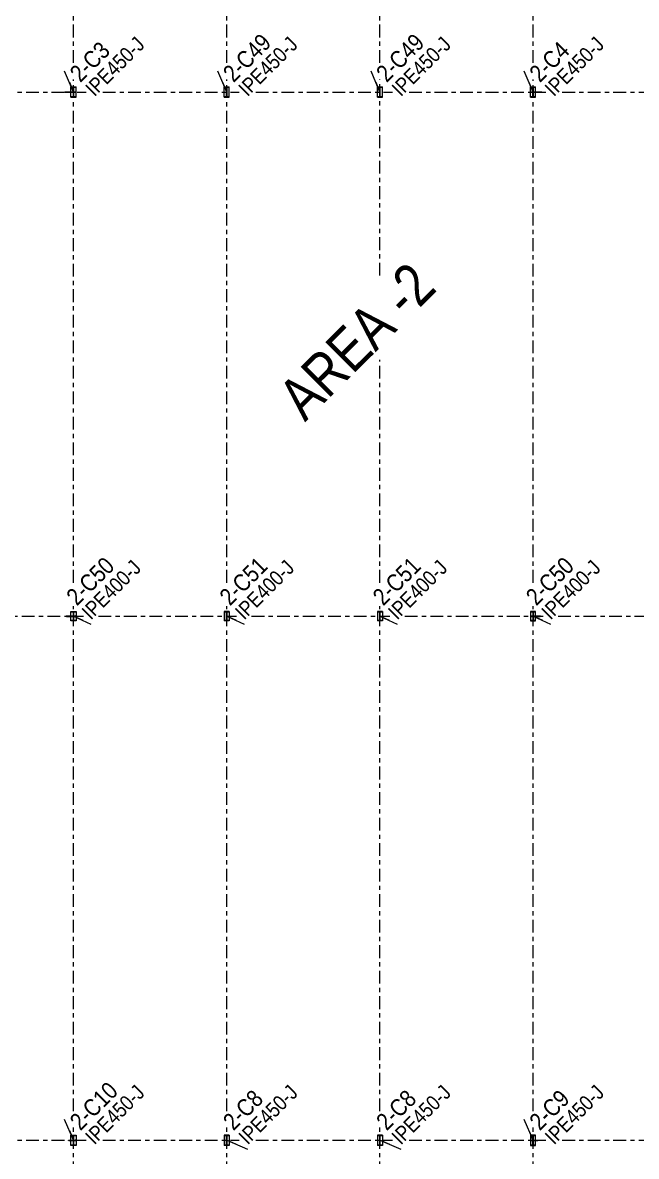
# Model space of a CAD drawing. Header units: millimetres. Extents: x -399 to 773, y -269 to 551.
# Drawn here: x 214.4 to 358.6, y 6.2 to 272.8 of the extents above; entities that cross this region are included whole.
import ezdxf

# ---------------------------------------------------------------- set-up
doc = ezdxf.new("R2010")
doc.units = ezdxf.units.MM
doc.linetypes.add('XKITLINE00', pattern=[0])
doc.linetypes.add('XKITLINE03', pattern=[6, 3, -1, 1, -1])
for name, color, linetype, lineweight in [('Part', 2, 'Continuous', 0), ('PartMark', 7, 'Continuous', 0), ('S-grid', 1, 'Continuous', 0), ('Text', 3, 'Continuous', 0)]:
    doc.layers.add(name, color=color, linetype=linetype, lineweight=lineweight)
doc.styles.add('ARIAL', font='ARIAL.TTF')
doc.styles.add('COMIC_SANS_MS', font='COMIC.TTF')

# ---------------------------------------------------------------- blocks, each defined once
blk = doc.blocks.new('*A1')
at = {"layer": 'Part'}
blk.add_hatch(color=3, dxfattribs=at).paths.add_polyline_path([(333.875, 257.555), (333.875, 257.625), (334.875, 257.625), (334.875, 257.555), (334.3975, 257.555), (334.3975, 255.445), (334.875, 255.445), (334.875, 255.375), (333.875, 255.375), (333.875, 255.445), (334.3525, 255.445), (334.3525, 257.555)], flags=17)
blk = doc.blocks.new('*A6')
at = {"layer": 'Part'}
blk.add_hatch(color=3, dxfattribs=at).paths.add_polyline_path([(336.34, 256.55), (336.41, 256.54), (336.44, 256.5), (336.41, 256.46), (336.34, 256.45), (336.28, 256.46), (336.25, 256.5), (336.28, 256.54)], flags=17)
blk = doc.blocks.new('*A156')
at = {"layer": 'Part'}
blk.add_hatch(color=3, dxfattribs=at).paths.add_polyline_path([(225.28, 10.05), (225.32, 10.04), (225.34, 10), (225.32, 9.96), (225.28, 9.95), (225.23, 9.96), (225.21, 10), (225.23, 10.04)], flags=17)
blk = doc.blocks.new('*A157')
at = {"layer": 'Part'}
blk.add_hatch(color=3, dxfattribs=at).paths.add_polyline_path([(261.875, 11.055), (261.875, 11.125), (262.875, 11.125), (262.875, 11.055), (262.3975, 11.055), (262.3975, 8.945), (262.875, 8.945), (262.875, 8.875), (261.875, 8.875), (261.875, 8.945), (262.3525, 8.945), (262.3525, 11.055)], flags=17)
blk = doc.blocks.new('*A158')
at = {"layer": 'Part'}
blk.add_hatch(color=3, dxfattribs=at).paths.add_polyline_path([(297.875, 11.055), (297.875, 11.125), (298.875, 11.125), (298.875, 11.055), (298.3975, 11.055), (298.3975, 8.945), (298.875, 8.945), (298.875, 8.875), (297.875, 8.875), (297.875, 8.945), (298.3525, 8.945), (298.3525, 11.055)], flags=17)
blk = doc.blocks.new('*A160')
at = {"layer": 'Part'}
blk.add_hatch(color=3, dxfattribs=at).paths.add_polyline_path([(225.875, 134.185), (225.875, 134.25), (226.875, 134.25), (226.875, 134.185), (226.395, 134.185), (226.395, 132.315), (226.875, 132.315), (226.875, 132.25), (225.875, 132.25), (225.875, 132.315), (226.355, 132.315), (226.355, 134.185)], flags=17)
blk = doc.blocks.new('*A162')
at = {"layer": 'Part'}
blk.add_hatch(color=3, dxfattribs=at).paths.add_polyline_path([(224.72, 133.3), (224.78, 133.29), (224.8, 133.25), (224.78, 133.21), (224.72, 133.2), (224.66, 133.21), (224.63, 133.25), (224.66, 133.29)], flags=17)
blk = doc.blocks.new('*A163')
at = {"layer": 'Part'}
blk.add_hatch(color=3, dxfattribs=at).paths.add_polyline_path([(261.875, 134.185), (261.875, 134.25), (262.875, 134.25), (262.875, 134.185), (262.395, 134.185), (262.395, 132.315), (262.875, 132.315), (262.875, 132.25), (261.875, 132.25), (261.875, 132.315), (262.355, 132.315), (262.355, 134.185)], flags=17)
blk = doc.blocks.new('*A164')
at = {"layer": 'Part'}
blk.add_hatch(color=3, dxfattribs=at).paths.add_polyline_path([(297.875, 134.185), (297.875, 134.25), (298.875, 134.25), (298.875, 134.185), (298.395, 134.185), (298.395, 132.315), (298.875, 132.315), (298.875, 132.25), (297.875, 132.25), (297.875, 132.315), (298.355, 132.315), (298.355, 134.185)], flags=17)
blk = doc.blocks.new('*A165')
at = {"layer": 'Part'}
blk.add_hatch(color=3, dxfattribs=at).paths.add_polyline_path([(333.875, 11.055), (333.875, 11.125), (334.875, 11.125), (334.875, 11.055), (334.3975, 11.055), (334.3975, 8.945), (334.875, 8.945), (334.875, 8.875), (333.875, 8.875), (333.875, 8.945), (334.3525, 8.945), (334.3525, 11.055)], flags=17)
blk = doc.blocks.new('*A169')
at = {"layer": 'Part'}
blk.add_hatch(color=3, dxfattribs=at).paths.add_polyline_path([(333.875, 134.185), (333.875, 134.25), (334.875, 134.25), (334.875, 134.185), (334.395, 134.185), (334.395, 132.315), (334.875, 132.315), (334.875, 132.25), (333.875, 132.25), (333.875, 132.315), (334.355, 132.315), (334.355, 134.185)], flags=17)
blk = doc.blocks.new('*A172')
at = {"layer": 'Part'}
blk.add_hatch(color=3, dxfattribs=at).paths.add_polyline_path([(336.03, 133.3), (336.09, 133.29), (336.12, 133.25), (336.09, 133.21), (336.03, 133.2), (335.97, 133.21), (335.95, 133.25), (335.97, 133.29)], flags=17)
blk = doc.blocks.new('*A176')
at = {"layer": 'Part'}
blk.add_hatch(color=3, dxfattribs=at).paths.add_polyline_path([(225.875, 11.055), (225.875, 11.125), (226.875, 11.125), (226.875, 11.055), (226.3975, 11.055), (226.3975, 8.945), (226.875, 8.945), (226.875, 8.875), (225.875, 8.875), (225.875, 8.945), (226.3525, 8.945), (226.3525, 11.055)], flags=17)
blk = doc.blocks.new('*A177')
at = {"layer": 'Part'}
blk.add_hatch(color=3, dxfattribs=at).paths.add_polyline_path([(335.47, 10.05), (335.52, 10.04), (335.54, 10), (335.52, 9.96), (335.47, 9.95), (335.43, 9.96), (335.41, 10), (335.43, 10.04)], flags=17)
blk = doc.blocks.new('*A179')
at = {"layer": 'Part'}
blk.add_hatch(color=3, dxfattribs=at).paths.add_polyline_path([(225.875, 257.555), (225.875, 257.625), (226.875, 257.625), (226.875, 257.555), (226.3975, 257.555), (226.3975, 255.445), (226.875, 255.445), (226.875, 255.375), (225.875, 255.375), (225.875, 255.445), (226.3525, 255.445), (226.3525, 257.555)], flags=17)
blk = doc.blocks.new('*A181')
at = {"layer": 'Part'}
blk.add_hatch(color=3, dxfattribs=at).paths.add_polyline_path([(224.41, 256.55), (224.47, 256.54), (224.5, 256.5), (224.47, 256.46), (224.41, 256.45), (224.34, 256.46), (224.31, 256.5), (224.34, 256.54)], flags=17)
blk = doc.blocks.new('*A182')
at = {"layer": 'Part'}
blk.add_hatch(color=3, dxfattribs=at).paths.add_polyline_path([(261.875, 257.555), (261.875, 257.625), (262.875, 257.625), (262.875, 257.555), (262.3975, 257.555), (262.3975, 255.445), (262.875, 255.445), (262.875, 255.375), (261.875, 255.375), (261.875, 255.445), (262.3525, 255.445), (262.3525, 257.555)], flags=17)
blk = doc.blocks.new('*A183')
at = {"layer": 'Part'}
blk.add_hatch(color=3, dxfattribs=at).paths.add_polyline_path([(297.875, 257.555), (297.875, 257.625), (298.875, 257.625), (298.875, 257.555), (298.3975, 257.555), (298.3975, 255.445), (298.875, 255.445), (298.875, 255.375), (297.875, 255.375), (297.875, 255.445), (298.3525, 255.445), (298.3525, 257.555)], flags=17)
blk = doc.blocks.new('*A208')
at = {"layer": 'S-grid', "color": 1, "linetype": 'XKITLINE03', "lineweight": 0}
for p, q in [((197.23, 256.5), (229.34, 256.5)), ((233.23, 256.5), (265.34, 256.5)), ((269.23, 256.5), (301.34, 256.5)), ((305.23, 256.5), (337.34, 256.5)), ((341.23, 256.5), (373.34, 256.5))]:
    blk.add_line(p, q, dxfattribs=at)
blk = doc.blocks.new('*A209')
at = {"layer": 'S-grid', "color": 1, "linetype": 'XKITLINE03', "lineweight": 0}
for p, q in [((196.23, 133.25), (228.71, 133.25)), ((232.23, 133.25), (264.71, 133.25)), ((268.23, 133.25), (300.71, 133.25)), ((304.23, 133.25), (336.71, 133.25)), ((340.23, 133.25), (408.96, 133.25))]:
    blk.add_line(p, q, dxfattribs=at)
blk = doc.blocks.new('*A210')
at = {"layer": 'S-grid', "color": 1, "linetype": 'XKITLINE03', "lineweight": 0}
for p, q in [((197.23, 10), (229.34, 10)), ((233.23, 10), (265.34, 10)), ((269.23, 10), (301.34, 10)), ((305.23, 10), (337.34, 10)), ((341.23, 10), (373.34, 10))]:
    blk.add_line(p, q, dxfattribs=at)
blk = doc.blocks.new('*A220')
at = {"layer": 'S-grid', "color": 1, "linetype": 'XKITLINE03', "lineweight": 0}
for p, q in [((334.38, 263.36), (334.38, 299.32)), ((334.38, 141.11), (334.38, 259.47)), ((334.38, 16.86), (334.38, 135.58)), ((334.38, -10), (334.38, 12.97))]:
    blk.add_line(p, q, dxfattribs=at)
blk = doc.blocks.new('*A221')
at = {"layer": 'S-grid', "color": 1, "linetype": 'XKITLINE03', "lineweight": 0}
for p, q in [((298.38, 263.36), (298.38, 319.14)), ((298.38, 213.34), (298.38, 259.47)), ((298.38, 141.11), (298.38, 193.54)), ((298.38, 16.86), (298.38, 135.58)), ((298.38, -10), (298.38, 12.97))]:
    blk.add_line(p, q, dxfattribs=at)
blk = doc.blocks.new('*A222')
at = {"layer": 'S-grid', "color": 1, "linetype": 'XKITLINE03', "lineweight": 0}
for p, q in [((262.38, 263.36), (262.38, 339.09)), ((262.38, 141.11), (262.38, 259.47)), ((262.38, 16.86), (262.38, 135.58)), ((262.38, -10), (262.38, 12.97))]:
    blk.add_line(p, q, dxfattribs=at)
blk = doc.blocks.new('*A223')
at = {"layer": 'S-grid', "color": 1, "linetype": 'XKITLINE03', "lineweight": 0}
for p, q in [((226.38, 263.36), (226.38, 339.09)), ((226.38, 141.11), (226.38, 259.47)), ((226.38, 16.86), (226.38, 135.58)), ((226.38, -10), (226.38, 12.97))]:
    blk.add_line(p, q, dxfattribs=at)
blk = doc.blocks.new('*A241')
at = {"layer": 'Part', "color": 2, "linetype": 'XKITLINE00', "lineweight": 0}
for p, q in [((333.875, 257.555), (333.875, 257.625)), ((333.875, 257.625), (334.875, 257.625)), ((333.875, 257.555), (334.3525, 257.555)), ((334.3525, 255.445), (334.3525, 257.555)), ((334.875, 257.555), (334.3975, 257.555)), ((334.3975, 257.555), (334.3975, 255.445)), ((334.875, 257.625), (334.875, 257.555)), ((333.875, 255.375), (333.875, 255.445)), ((333.875, 255.445), (334.3525, 255.445)), ((334.875, 255.375), (333.875, 255.375)), ((334.3975, 255.445), (334.875, 255.445)), ((334.875, 255.445), (334.875, 255.375))]:
    blk.add_line(p, q, dxfattribs=at)
blk = doc.blocks.new('*A246')
at = {"layer": 'Part', "color": 2, "linetype": 'XKITLINE00', "lineweight": 0}
for p, q in [((333.85, 256.54), (333.84, 256.5)), ((333.84, 256.5), (333.85, 256.46)), ((333.87, 256.55), (333.85, 256.54)), ((333.85, 256.46), (333.87, 256.45)), ((333.87, 256.55), (334.35, 256.55)), ((333.87, 256.45), (334.35, 256.45)), ((334.4, 256.55), (336.34, 256.55)), ((334.4, 256.45), (336.34, 256.45)), ((336.25, 256.5), (336.28, 256.54)), ((336.28, 256.46), (336.25, 256.5)), ((336.28, 256.54), (336.34, 256.55)), ((336.34, 256.45), (336.28, 256.46)), ((336.34, 256.55), (336.41, 256.54)), ((336.41, 256.46), (336.34, 256.45)), ((336.41, 256.54), (336.44, 256.5)), ((336.44, 256.5), (336.41, 256.46))]:
    blk.add_line(p, q, dxfattribs=at)
blk = doc.blocks.new('*A250')
at = {"layer": 'Part', "color": 2, "linetype": 'XKITLINE00', "lineweight": 0}
for p, q in [((333.775, 255.3), (333.775, 257.7)), ((333.775, 257.7), (334.975, 257.7)), ((334.975, 256.55), (334.975, 257.7)), ((334.975, 255.3), (334.975, 256.45)), ((333.775, 255.3), (334.975, 255.3))]:
    blk.add_line(p, q, dxfattribs=at)
blk = doc.blocks.new('*A553')
at = {"layer": 'Part', "color": 2, "linetype": 'XKITLINE00', "lineweight": 0}
for p, q in [((225.21, 10), (225.23, 10.04)), ((225.23, 9.96), (225.21, 10)), ((225.23, 10.04), (225.28, 10.05)), ((225.28, 9.95), (225.23, 9.96)), ((225.28, 10.05), (225.32, 10.04)), ((225.28, 10.05), (226.35, 10.05)), ((225.32, 9.96), (225.28, 9.95)), ((225.28, 9.95), (226.35, 9.95)), ((225.32, 10.04), (225.34, 10)), ((225.34, 10), (225.32, 9.96)), ((226.4, 10.05), (226.77, 10.05)), ((226.4, 9.95), (226.77, 9.95)), ((226.8, 10.04), (226.77, 10.05)), ((226.77, 9.95), (226.8, 9.96)), ((226.81, 10), (226.8, 10.04)), ((226.8, 9.96), (226.81, 10))]:
    blk.add_line(p, q, dxfattribs=at)
blk = doc.blocks.new('*A555')
at = {"layer": 'Part', "color": 2, "linetype": 'XKITLINE00', "lineweight": 0}
for p, q in [((225.775, 11.2), (226.975, 11.2)), ((225.775, 10.05), (225.775, 11.2)), ((226.975, 11.2), (226.975, 8.8)), ((225.775, 8.8), (225.775, 9.95)), ((226.975, 8.8), (225.775, 8.8))]:
    blk.add_line(p, q, dxfattribs=at)
blk = doc.blocks.new('*A556')
at = {"layer": 'Part', "color": 2, "linetype": 'XKITLINE00', "lineweight": 0}
for p, q in [((261.875, 11.055), (261.875, 11.125)), ((261.875, 11.125), (262.875, 11.125)), ((262.3525, 11.055), (261.875, 11.055)), ((262.3525, 8.945), (262.3525, 11.055)), ((262.875, 11.055), (262.3975, 11.055)), ((262.3975, 11.055), (262.3975, 8.945)), ((262.875, 11.125), (262.875, 11.055)), ((261.875, 8.875), (261.875, 8.945)), ((261.875, 8.945), (262.3525, 8.945)), ((262.875, 8.875), (261.875, 8.875)), ((262.3975, 8.945), (262.875, 8.945)), ((262.875, 8.945), (262.875, 8.875))]:
    blk.add_line(p, q, dxfattribs=at)
blk = doc.blocks.new('*A557')
at = {"layer": 'Part', "color": 2, "linetype": 'XKITLINE00', "lineweight": 0}
for p, q in [((297.875, 11.055), (297.875, 11.125)), ((297.875, 11.125), (298.875, 11.125)), ((298.3525, 11.055), (297.875, 11.055)), ((298.3525, 8.945), (298.3525, 11.055)), ((298.875, 11.055), (298.3975, 11.055)), ((298.3975, 11.055), (298.3975, 8.945)), ((298.875, 11.125), (298.875, 11.055)), ((297.875, 8.875), (297.875, 8.945)), ((297.875, 8.945), (298.3525, 8.945)), ((298.875, 8.875), (297.875, 8.875)), ((298.3975, 8.945), (298.875, 8.945)), ((298.875, 8.945), (298.875, 8.875))]:
    blk.add_line(p, q, dxfattribs=at)
blk = doc.blocks.new('*A558')
at = {"layer": 'Part', "color": 2, "linetype": 'XKITLINE00', "lineweight": 0}
for p, q in [((262.975, 11.2), (261.775, 11.2)), ((261.775, 11.2), (261.775, 8.8)), ((262.975, 11.2), (262.975, 8.8)), ((262.975, 8.8), (261.775, 8.8))]:
    blk.add_line(p, q, dxfattribs=at)
blk = doc.blocks.new('*A559')
at = {"layer": 'Part', "color": 2, "linetype": 'XKITLINE00', "lineweight": 0}
for p, q in [((298.975, 11.2), (297.775, 11.2)), ((297.775, 11.2), (297.775, 8.8)), ((298.975, 11.2), (298.975, 8.8)), ((298.975, 8.8), (297.775, 8.8))]:
    blk.add_line(p, q, dxfattribs=at)
blk = doc.blocks.new('*A561')
at = {"layer": 'Part', "color": 2, "linetype": 'XKITLINE00', "lineweight": 0}
for p, q in [((225.875, 134.185), (225.875, 134.25)), ((225.875, 134.25), (226.875, 134.25)), ((226.355, 134.185), (225.875, 134.185)), ((226.355, 132.315), (226.355, 134.185)), ((226.875, 134.185), (226.395, 134.185)), ((226.395, 134.185), (226.395, 132.315)), ((226.875, 134.25), (226.875, 134.185)), ((225.875, 132.25), (225.875, 132.315)), ((225.875, 132.315), (226.355, 132.315)), ((226.875, 132.25), (225.875, 132.25)), ((226.395, 132.315), (226.875, 132.315)), ((226.875, 132.315), (226.875, 132.25))]:
    blk.add_line(p, q, dxfattribs=at)
blk = doc.blocks.new('*A563')
at = {"layer": 'Part', "color": 2, "linetype": 'XKITLINE00', "lineweight": 0}
for p, q in [((224.66, 133.29), (224.72, 133.3)), ((224.72, 133.3), (224.78, 133.29)), ((224.72, 133.3), (226.35, 133.3)), ((226.4, 133.3), (226.86, 133.3)), ((226.88, 133.29), (226.86, 133.3)), ((224.63, 133.25), (224.66, 133.29)), ((224.66, 133.21), (224.63, 133.25)), ((224.72, 133.2), (224.66, 133.21)), ((224.78, 133.21), (224.72, 133.2)), ((224.72, 133.2), (226.35, 133.2)), ((224.78, 133.29), (224.8, 133.25)), ((224.8, 133.25), (224.78, 133.21)), ((226.4, 133.2), (226.86, 133.2)), ((226.86, 133.2), (226.88, 133.21)), ((226.89, 133.25), (226.88, 133.29)), ((226.88, 133.21), (226.89, 133.25))]:
    blk.add_line(p, q, dxfattribs=at)
blk = doc.blocks.new('*A565')
at = {"layer": 'Part', "color": 2, "linetype": 'XKITLINE00', "lineweight": 0}
for p, q in [((225.775, 134.35), (226.975, 134.35)), ((225.775, 133.3), (225.775, 134.35)), ((226.975, 134.35), (226.975, 132.15)), ((225.775, 132.15), (225.775, 133.2)), ((226.975, 132.15), (225.775, 132.15))]:
    blk.add_line(p, q, dxfattribs=at)
blk = doc.blocks.new('*A566')
at = {"layer": 'Part', "color": 2, "linetype": 'XKITLINE00', "lineweight": 0}
for p, q in [((261.875, 134.185), (261.875, 134.25)), ((261.875, 134.25), (262.875, 134.25)), ((262.355, 134.185), (261.875, 134.185)), ((262.355, 132.315), (262.355, 134.185)), ((262.875, 134.185), (262.395, 134.185)), ((262.395, 134.185), (262.395, 132.315)), ((262.875, 134.25), (262.875, 134.185)), ((261.875, 132.25), (261.875, 132.315)), ((261.875, 132.315), (262.355, 132.315)), ((262.875, 132.25), (261.875, 132.25)), ((262.395, 132.315), (262.875, 132.315)), ((262.875, 132.315), (262.875, 132.25))]:
    blk.add_line(p, q, dxfattribs=at)
blk = doc.blocks.new('*A567')
at = {"layer": 'Part', "color": 2, "linetype": 'XKITLINE00', "lineweight": 0}
for p, q in [((297.875, 134.185), (297.875, 134.25)), ((297.875, 134.25), (298.875, 134.25)), ((298.355, 134.185), (297.875, 134.185)), ((298.355, 132.315), (298.355, 134.185)), ((298.875, 134.185), (298.395, 134.185)), ((298.395, 134.185), (298.395, 132.315)), ((298.875, 134.25), (298.875, 134.185)), ((297.875, 132.25), (297.875, 132.315)), ((297.875, 132.315), (298.355, 132.315)), ((298.875, 132.25), (297.875, 132.25)), ((298.395, 132.315), (298.875, 132.315)), ((298.875, 132.315), (298.875, 132.25))]:
    blk.add_line(p, q, dxfattribs=at)
blk = doc.blocks.new('*A568')
at = {"layer": 'Part', "color": 2, "linetype": 'XKITLINE00', "lineweight": 0}
for p, q in [((262.975, 134.35), (261.775, 134.35)), ((261.775, 134.35), (261.775, 132.15)), ((262.975, 134.35), (262.975, 132.15)), ((262.975, 132.15), (261.775, 132.15))]:
    blk.add_line(p, q, dxfattribs=at)
blk = doc.blocks.new('*A569')
at = {"layer": 'Part', "color": 2, "linetype": 'XKITLINE00', "lineweight": 0}
for p, q in [((298.975, 134.35), (297.775, 134.35)), ((297.775, 134.35), (297.775, 132.15)), ((298.975, 134.35), (298.975, 132.15)), ((298.975, 132.15), (297.775, 132.15))]:
    blk.add_line(p, q, dxfattribs=at)
blk = doc.blocks.new('*A570')
at = {"layer": 'Part', "color": 2, "linetype": 'XKITLINE00', "lineweight": 0}
for p, q in [((333.875, 11.055), (333.875, 11.125)), ((333.875, 11.125), (334.875, 11.125)), ((334.3525, 11.055), (333.875, 11.055)), ((334.3525, 8.945), (334.3525, 11.055)), ((334.875, 11.055), (334.3975, 11.055)), ((334.3975, 11.055), (334.3975, 8.945)), ((334.875, 11.125), (334.875, 11.055)), ((333.875, 8.875), (333.875, 8.945)), ((333.875, 8.945), (334.3525, 8.945)), ((334.875, 8.875), (333.875, 8.875)), ((334.3975, 8.945), (334.875, 8.945)), ((334.875, 8.945), (334.875, 8.875))]:
    blk.add_line(p, q, dxfattribs=at)
blk = doc.blocks.new('*A574')
at = {"layer": 'Part', "color": 2, "linetype": 'XKITLINE00', "lineweight": 0}
for p, q in [((334.975, 11.2), (333.775, 11.2)), ((333.775, 11.2), (333.775, 8.8)), ((334.975, 10.05), (334.975, 11.2)), ((333.775, 8.8), (334.975, 8.8)), ((334.975, 8.8), (334.975, 9.95))]:
    blk.add_line(p, q, dxfattribs=at)
blk = doc.blocks.new('*A577')
at = {"layer": 'Part', "color": 2, "linetype": 'XKITLINE00', "lineweight": 0}
for p, q in [((333.875, 134.185), (333.875, 134.25)), ((333.875, 134.25), (334.875, 134.25)), ((334.355, 134.185), (333.875, 134.185)), ((334.355, 132.315), (334.355, 134.185)), ((334.875, 134.185), (334.395, 134.185)), ((334.395, 134.185), (334.395, 132.315)), ((334.875, 134.25), (334.875, 134.185)), ((333.875, 132.25), (333.875, 132.315)), ((333.875, 132.315), (334.355, 132.315)), ((334.875, 132.25), (333.875, 132.25)), ((334.395, 132.315), (334.875, 132.315)), ((334.875, 132.315), (334.875, 132.25))]:
    blk.add_line(p, q, dxfattribs=at)
blk = doc.blocks.new('*A580')
at = {"layer": 'Part', "color": 2, "linetype": 'XKITLINE00', "lineweight": 0}
for p, q in [((333.89, 133.3), (333.87, 133.29)), ((333.89, 133.3), (334.36, 133.3)), ((334.39, 133.3), (336.03, 133.3)), ((335.97, 133.29), (336.03, 133.3)), ((336.03, 133.3), (336.09, 133.29)), ((333.87, 133.29), (333.86, 133.25)), ((333.86, 133.25), (333.87, 133.21)), ((333.87, 133.21), (333.89, 133.2)), ((333.89, 133.2), (334.36, 133.2)), ((334.39, 133.2), (336.03, 133.2)), ((335.95, 133.25), (335.97, 133.29)), ((335.97, 133.21), (335.95, 133.25)), ((336.03, 133.2), (335.97, 133.21)), ((336.09, 133.21), (336.03, 133.2)), ((336.09, 133.29), (336.12, 133.25)), ((336.12, 133.25), (336.09, 133.21))]:
    blk.add_line(p, q, dxfattribs=at)
blk = doc.blocks.new('*A582')
at = {"layer": 'Part', "color": 2, "linetype": 'XKITLINE00', "lineweight": 0}
for p, q in [((334.975, 134.35), (333.775, 134.35)), ((333.775, 134.35), (333.775, 132.15)), ((334.975, 133.3), (334.975, 134.35)), ((333.775, 132.15), (334.975, 132.15)), ((334.975, 132.15), (334.975, 133.2))]:
    blk.add_line(p, q, dxfattribs=at)
blk = doc.blocks.new('*A587')
at = {"layer": 'Part', "color": 2, "linetype": 'XKITLINE00', "lineweight": 0}
for p, q in [((225.875, 11.055), (225.875, 11.125)), ((225.875, 11.125), (226.875, 11.125)), ((226.3525, 11.055), (225.875, 11.055)), ((226.3525, 8.945), (226.3525, 11.055)), ((226.875, 11.055), (226.3975, 11.055)), ((226.3975, 11.055), (226.3975, 8.945)), ((226.875, 11.125), (226.875, 11.055)), ((225.875, 8.875), (225.875, 8.945)), ((225.875, 8.945), (226.3525, 8.945)), ((226.875, 8.875), (225.875, 8.875)), ((226.3975, 8.945), (226.875, 8.945)), ((226.875, 8.945), (226.875, 8.875))]:
    blk.add_line(p, q, dxfattribs=at)
blk = doc.blocks.new('*A588')
at = {"layer": 'Part', "color": 2, "linetype": 'XKITLINE00', "lineweight": 0}
for p, q in [((333.95, 10.04), (333.94, 10)), ((333.94, 10), (333.95, 9.96)), ((333.98, 10.05), (333.95, 10.04)), ((333.95, 9.96), (333.98, 9.95)), ((333.98, 10.05), (334.35, 10.05)), ((333.98, 9.95), (334.35, 9.95)), ((334.4, 10.05), (335.47, 10.05)), ((334.4, 9.95), (335.47, 9.95)), ((335.41, 10), (335.43, 10.04)), ((335.43, 9.96), (335.41, 10)), ((335.43, 10.04), (335.47, 10.05)), ((335.47, 9.95), (335.43, 9.96)), ((335.47, 10.05), (335.52, 10.04)), ((335.52, 9.96), (335.47, 9.95)), ((335.52, 10.04), (335.54, 10)), ((335.54, 10), (335.52, 9.96))]:
    blk.add_line(p, q, dxfattribs=at)
blk = doc.blocks.new('*A590')
at = {"layer": 'Part', "color": 2, "linetype": 'XKITLINE00', "lineweight": 0}
for p, q in [((225.875, 257.555), (225.875, 257.625)), ((225.875, 257.625), (226.875, 257.625)), ((225.875, 257.555), (226.3525, 257.555)), ((226.3525, 255.445), (226.3525, 257.555)), ((226.875, 257.555), (226.3975, 257.555)), ((226.3975, 257.555), (226.3975, 255.445)), ((226.875, 257.625), (226.875, 257.555)), ((225.875, 255.375), (225.875, 255.445)), ((225.875, 255.445), (226.3525, 255.445)), ((226.875, 255.375), (225.875, 255.375)), ((226.3975, 255.445), (226.875, 255.445)), ((226.875, 255.445), (226.875, 255.375))]:
    blk.add_line(p, q, dxfattribs=at)
blk = doc.blocks.new('*A592')
at = {"layer": 'Part', "color": 2, "linetype": 'XKITLINE00', "lineweight": 0}
for p, q in [((224.31, 256.5), (224.34, 256.54)), ((224.34, 256.46), (224.31, 256.5)), ((224.34, 256.54), (224.41, 256.55)), ((224.41, 256.45), (224.34, 256.46)), ((224.41, 256.55), (224.47, 256.54)), ((224.41, 256.55), (226.35, 256.55)), ((224.47, 256.46), (224.41, 256.45)), ((224.41, 256.45), (226.35, 256.45)), ((224.47, 256.54), (224.5, 256.5)), ((224.5, 256.5), (224.47, 256.46)), ((226.4, 256.55), (226.88, 256.55)), ((226.4, 256.45), (226.88, 256.45)), ((226.9, 256.54), (226.88, 256.55)), ((226.88, 256.45), (226.9, 256.46)), ((226.91, 256.5), (226.9, 256.54)), ((226.9, 256.46), (226.91, 256.5))]:
    blk.add_line(p, q, dxfattribs=at)
blk = doc.blocks.new('*A594')
at = {"layer": 'Part', "color": 2, "linetype": 'XKITLINE00', "lineweight": 0}
for p, q in [((225.775, 256.55), (225.775, 257.7)), ((225.775, 257.7), (226.975, 257.7)), ((225.775, 255.3), (225.775, 256.45)), ((226.975, 255.3), (226.975, 257.7)), ((225.775, 255.3), (226.975, 255.3))]:
    blk.add_line(p, q, dxfattribs=at)
blk = doc.blocks.new('*A595')
at = {"layer": 'Part', "color": 2, "linetype": 'XKITLINE00', "lineweight": 0}
for p, q in [((261.875, 257.555), (261.875, 257.625)), ((261.875, 257.625), (262.875, 257.625)), ((261.875, 257.555), (262.3525, 257.555)), ((262.3525, 255.445), (262.3525, 257.555)), ((262.875, 257.555), (262.3975, 257.555)), ((262.3975, 257.555), (262.3975, 255.445)), ((262.875, 257.625), (262.875, 257.555)), ((261.875, 255.375), (261.875, 255.445)), ((261.875, 255.445), (262.3525, 255.445)), ((262.875, 255.375), (261.875, 255.375)), ((262.3975, 255.445), (262.875, 255.445)), ((262.875, 255.445), (262.875, 255.375))]:
    blk.add_line(p, q, dxfattribs=at)
blk = doc.blocks.new('*A596')
at = {"layer": 'Part', "color": 2, "linetype": 'XKITLINE00', "lineweight": 0}
for p, q in [((297.875, 257.555), (297.875, 257.625)), ((297.875, 257.625), (298.875, 257.625)), ((297.875, 257.555), (298.3525, 257.555)), ((298.3525, 255.445), (298.3525, 257.555)), ((298.875, 257.555), (298.3975, 257.555)), ((298.3975, 257.555), (298.3975, 255.445)), ((298.875, 257.625), (298.875, 257.555)), ((297.875, 255.375), (297.875, 255.445)), ((297.875, 255.445), (298.3525, 255.445)), ((298.875, 255.375), (297.875, 255.375)), ((298.3975, 255.445), (298.875, 255.445)), ((298.875, 255.445), (298.875, 255.375))]:
    blk.add_line(p, q, dxfattribs=at)
blk = doc.blocks.new('*A597')
at = {"layer": 'Part', "color": 2, "linetype": 'XKITLINE00', "lineweight": 0}
for p, q in [((261.775, 255.3), (261.775, 257.7)), ((261.775, 257.7), (262.975, 257.7)), ((262.975, 255.3), (262.975, 257.7)), ((261.775, 255.3), (262.975, 255.3))]:
    blk.add_line(p, q, dxfattribs=at)
blk = doc.blocks.new('*A598')
at = {"layer": 'Part', "color": 2, "linetype": 'XKITLINE00', "lineweight": 0}
for p, q in [((297.775, 255.3), (297.775, 257.7)), ((297.775, 257.7), (298.975, 257.7)), ((298.975, 255.3), (298.975, 257.7)), ((297.775, 255.3), (298.975, 255.3))]:
    blk.add_line(p, q, dxfattribs=at)
blk = doc.blocks.new('*A778')
at = {"layer": 'Text', "color": 6, "style": 'COMIC_SANS_MS', "width": 0.85}
blk.add_text('AREA -2', height=10, rotation=45.0001, dxfattribs=at).set_placement((280.79, 178.78))
blk = doc.blocks.new('*A780')
at = {"layer": 'PartMark', "color": 7, "linetype": 'XKITLINE00', "lineweight": 0}
for p, q in [((298.38, 10), (303.29, 7.91)), ((300.68, 9.02), (298.38, 10))]:
    blk.add_line(p, q, dxfattribs=at)
at = {"layer": 'PartMark', "color": 3, "style": 'ARIAL', "width": 0.85}
blk.add_text('2-C8', height=4, rotation=45.0001, dxfattribs=at).set_placement((299.97, 12.09))
at = {"layer": 'PartMark', "color": 7, "style": 'ARIAL', "width": 0.85}
blk.add_text('IPE450-J', height=3.5, rotation=45.0001, dxfattribs=at).set_placement((303.29, 8.76))
blk = doc.blocks.new('*A781')
at = {"layer": 'PartMark', "color": 7, "linetype": 'XKITLINE00', "lineweight": 0}
for p, q in [((298.38, 133.25), (302.47, 131.35)), ((300.64, 132.2), (298.38, 133.25))]:
    blk.add_line(p, q, dxfattribs=at)
at = {"layer": 'PartMark', "color": 3, "style": 'ARIAL', "width": 0.85}
blk.add_text('2-C51', height=4, rotation=45.0001, dxfattribs=at).set_placement((299.15, 135.52))
at = {"layer": 'PartMark', "color": 7, "style": 'ARIAL', "width": 0.85}
blk.add_text('IPE400-J', height=3.5, rotation=45.0001, dxfattribs=at).set_placement((302.47, 132.19))
blk = doc.blocks.new('*A782')
at = {"layer": 'PartMark', "color": 7, "linetype": 'XKITLINE00', "lineweight": 0}
for p, q in [((226.38, 10), (224.29, 14.91)), ((225.4, 12.3), (226.38, 10))]:
    blk.add_line(p, q, dxfattribs=at)
at = {"layer": 'PartMark', "color": 3, "style": 'ARIAL', "width": 0.85}
blk.add_text('2-C10', height=4, rotation=45.0001, dxfattribs=at).set_placement((227.97, 12.09))
at = {"layer": 'PartMark', "color": 7, "style": 'ARIAL', "width": 0.85}
blk.add_text('IPE450-J', height=3.5, rotation=45.0001, dxfattribs=at).set_placement((231.29, 8.76))
blk = doc.blocks.new('*A784')
at = {"layer": 'PartMark', "color": 7, "linetype": 'XKITLINE00', "lineweight": 0}
for p, q in [((262.38, 10), (267.29, 7.91)), ((264.68, 9.02), (262.38, 10))]:
    blk.add_line(p, q, dxfattribs=at)
at = {"layer": 'PartMark', "color": 3, "style": 'ARIAL', "width": 0.85}
blk.add_text('2-C8', height=4, rotation=45.0001, dxfattribs=at).set_placement((263.97, 12.09))
at = {"layer": 'PartMark', "color": 7, "style": 'ARIAL', "width": 0.85}
blk.add_text('IPE450-J', height=3.5, rotation=45.0001, dxfattribs=at).set_placement((267.29, 8.76))
blk = doc.blocks.new('*A785')
at = {"layer": 'PartMark', "color": 7, "linetype": 'XKITLINE00', "lineweight": 0}
for p, q in [((226.38, 133.25), (230.47, 131.35)), ((228.64, 132.2), (226.38, 133.25))]:
    blk.add_line(p, q, dxfattribs=at)
at = {"layer": 'PartMark', "color": 3, "style": 'ARIAL', "width": 0.85}
blk.add_text('2-C50', height=4, rotation=45.0001, dxfattribs=at).set_placement((227.15, 135.52))
at = {"layer": 'PartMark', "color": 7, "style": 'ARIAL', "width": 0.85}
blk.add_text('IPE400-J', height=3.5, rotation=45.0001, dxfattribs=at).set_placement((230.47, 132.19))
blk = doc.blocks.new('*A787')
at = {"layer": 'PartMark', "color": 7, "linetype": 'XKITLINE00', "lineweight": 0}
for p, q in [((262.38, 133.25), (266.47, 131.35)), ((264.64, 132.2), (262.38, 133.25))]:
    blk.add_line(p, q, dxfattribs=at)
at = {"layer": 'PartMark', "color": 3, "style": 'ARIAL', "width": 0.85}
blk.add_text('2-C51', height=4, rotation=45.0001, dxfattribs=at).set_placement((263.15, 135.52))
at = {"layer": 'PartMark', "color": 7, "style": 'ARIAL', "width": 0.85}
blk.add_text('IPE400-J', height=3.5, rotation=45.0001, dxfattribs=at).set_placement((266.47, 132.19))
blk = doc.blocks.new('*A790')
at = {"layer": 'PartMark', "color": 7, "linetype": 'XKITLINE00', "lineweight": 0}
for p, q in [((334.38, 10), (332.29, 14.91)), ((333.4, 12.3), (334.38, 10))]:
    blk.add_line(p, q, dxfattribs=at)
at = {"layer": 'PartMark', "color": 3, "style": 'ARIAL', "width": 0.85}
blk.add_text('2-C9', height=4, rotation=45.0001, dxfattribs=at).set_placement((335.97, 12.09))
at = {"layer": 'PartMark', "color": 7, "style": 'ARIAL', "width": 0.85}
blk.add_text('IPE450-J', height=3.5, rotation=45.0001, dxfattribs=at).set_placement((339.29, 8.76))
blk = doc.blocks.new('*A793')
at = {"layer": 'PartMark', "color": 7, "linetype": 'XKITLINE00', "lineweight": 0}
for p, q in [((334.38, 133.25), (338.47, 131.35)), ((336.64, 132.2), (334.38, 133.25))]:
    blk.add_line(p, q, dxfattribs=at)
at = {"layer": 'PartMark', "color": 3, "style": 'ARIAL', "width": 0.85}
blk.add_text('2-C50', height=4, rotation=45.0001, dxfattribs=at).set_placement((335.15, 135.52))
at = {"layer": 'PartMark', "color": 7, "style": 'ARIAL', "width": 0.85}
blk.add_text('IPE400-J', height=3.5, rotation=45.0001, dxfattribs=at).set_placement((338.47, 132.19))
blk = doc.blocks.new('*A795')
at = {"layer": 'PartMark', "color": 7, "linetype": 'XKITLINE00', "lineweight": 0}
for p, q in [((298.38, 256.5), (296.29, 261.41)), ((297.4, 258.8), (298.38, 256.5))]:
    blk.add_line(p, q, dxfattribs=at)
at = {"layer": 'PartMark', "color": 3, "style": 'ARIAL', "width": 0.85}
blk.add_text('2-C49', height=4, rotation=45.0001, dxfattribs=at).set_placement((299.97, 258.59))
at = {"layer": 'PartMark', "color": 7, "style": 'ARIAL', "width": 0.85}
blk.add_text('IPE450-J', height=3.5, rotation=45.0001, dxfattribs=at).set_placement((303.29, 255.26))
blk = doc.blocks.new('*A797')
at = {"layer": 'PartMark', "color": 7, "linetype": 'XKITLINE00', "lineweight": 0}
for p, q in [((334.38, 256.5), (332.29, 261.41)), ((333.4, 258.8), (334.38, 256.5))]:
    blk.add_line(p, q, dxfattribs=at)
at = {"layer": 'PartMark', "color": 7, "style": 'ARIAL', "width": 0.85}
blk.add_text('IPE450-J', height=3.5, rotation=45.0001, dxfattribs=at).set_placement((339.29, 255.26))
at = {"layer": 'PartMark', "color": 3, "style": 'ARIAL', "width": 0.85}
blk.add_text('2-C4', height=4, rotation=45.0001, dxfattribs=at).set_placement((335.97, 258.59))
blk = doc.blocks.new('*A798')
at = {"layer": 'PartMark', "color": 7, "linetype": 'XKITLINE00', "lineweight": 0}
for p, q in [((226.38, 256.5), (224.29, 261.41)), ((225.4, 258.8), (226.38, 256.5))]:
    blk.add_line(p, q, dxfattribs=at)
at = {"layer": 'PartMark', "color": 7, "style": 'ARIAL', "width": 0.85}
blk.add_text('IPE450-J', height=3.5, rotation=45.0001, dxfattribs=at).set_placement((231.29, 255.26))
at = {"layer": 'PartMark', "color": 3, "style": 'ARIAL', "width": 0.85}
blk.add_text('2-C3', height=4, rotation=45.0001, dxfattribs=at).set_placement((227.97, 258.59))
blk = doc.blocks.new('*A804')
at = {"layer": 'PartMark', "color": 7, "linetype": 'XKITLINE00', "lineweight": 0}
for p, q in [((262.38, 256.5), (260.29, 261.41)), ((261.4, 258.8), (262.38, 256.5))]:
    blk.add_line(p, q, dxfattribs=at)
at = {"layer": 'PartMark', "color": 3, "style": 'ARIAL', "width": 0.85}
blk.add_text('2-C49', height=4, rotation=45.0001, dxfattribs=at).set_placement((263.97, 258.59))
at = {"layer": 'PartMark', "color": 7, "style": 'ARIAL', "width": 0.85}
blk.add_text('IPE450-J', height=3.5, rotation=45.0001, dxfattribs=at).set_placement((267.29, 255.26))

msp = doc.modelspace()

# ---------------------------------------------------------------- block references
at = {"lineweight": 0}
for name in ['*A223', '*A222', '*A221', '*A220', '*A208', '*A181', '*A592', '*A594', '*A179', '*A590', '*A597', '*A182', '*A595', '*A598', '*A183', '*A596', '*A250', '*A246', '*A1', '*A241', '*A6', '*A778', '*A209', '*A162', '*A563', '*A565', '*A160', '*A561', '*A568', '*A163', '*A566', '*A569', '*A164', '*A567', '*A582', '*A580', '*A169', '*A577', '*A172', '*A210', '*A555', '*A176', '*A587', '*A558', '*A157', '*A556', '*A559', '*A158', '*A557', '*A574', '*A165', '*A570', '*A156', '*A553', '*A588', '*A177']:
    msp.add_blockref(name, (0, 0), dxfattribs=at)
at = {"layer": 'PartMark', "lineweight": 0}
for name in ['*A798', '*A804', '*A795', '*A797', '*A785', '*A787', '*A781', '*A793', '*A782', '*A784', '*A780', '*A790']:
    msp.add_blockref(name, (0, 0), dxfattribs=at)

doc.saveas('drawing.dxf')
